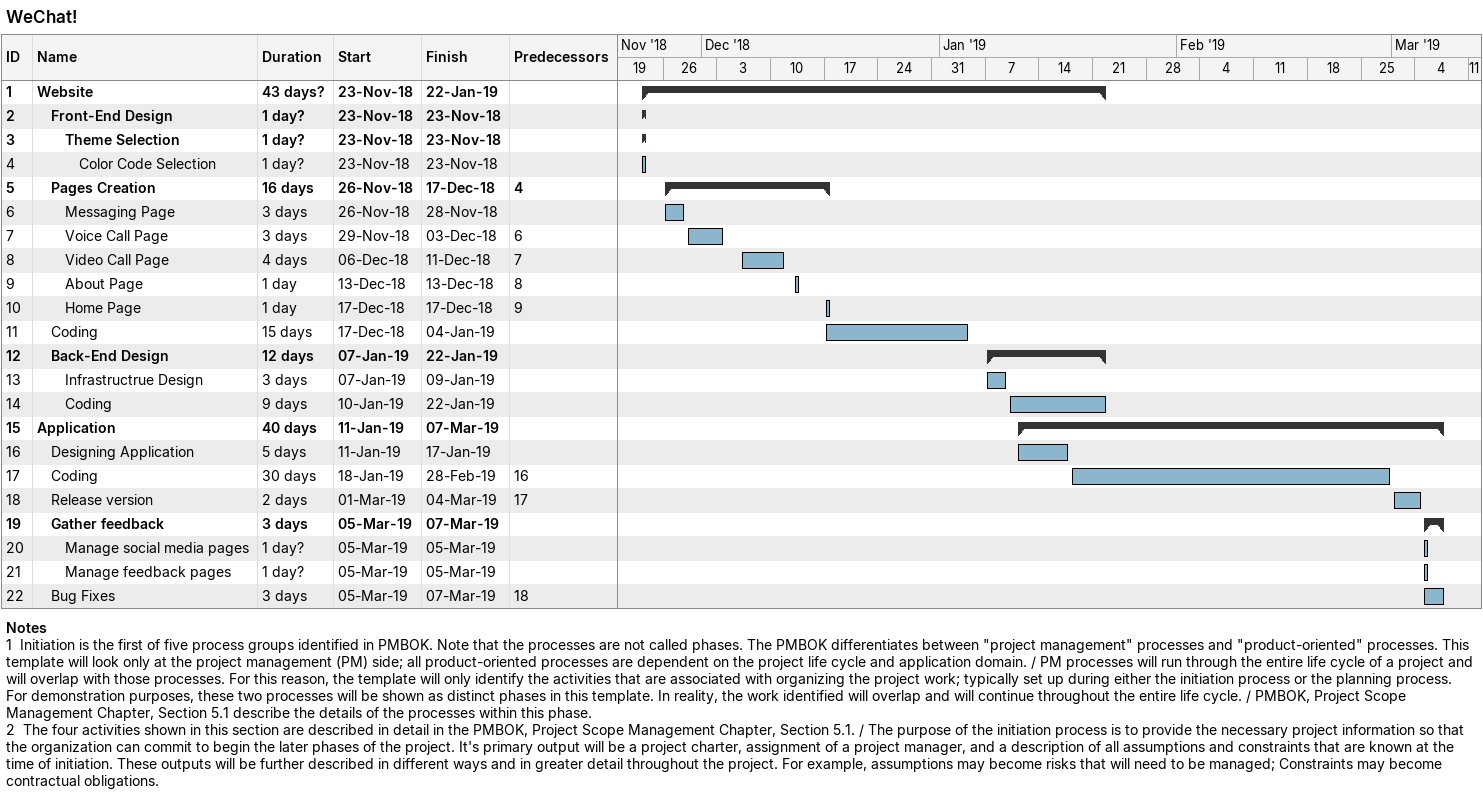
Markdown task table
WeChat!

| ID | Level | Task | Duration | Start | Finish | Predecessors |
|---|---|---|---|---|---|---|
| 1 | 1 | **Website** | 43d? | 2018-11-23 | 2019-01-22 |  |
| 2 | 2 | **Front-End Design** | 1d? | 2018-11-23 | 2018-11-23 |  |
| 3 | 3 | **Theme Selection** | 1d? | 2018-11-23 | 2018-11-23 |  |
| 4 | 4 | Color Code Selection | 1d? | 2018-11-23 | 2018-11-23 |  |
| 5 | 2 | **Pages Creation** | 16d | 2018-11-26 | 2018-12-17 | 4 |
| 6 | 3 | Messaging Page | 3d | 2018-11-26 | 2018-11-28 |  |
| 7 | 3 | Voice Call Page | 3d | 2018-11-29 | 2018-12-03 | 6 |
| 8 | 3 | Video Call Page | 4d | 2018-12-06 | 2018-12-11 | 7 |
| 9 | 3 | About Page | 1d | 2018-12-13 | 2018-12-13 | 8 |
| 10 | 3 | Home Page | 1d | 2018-12-17 | 2018-12-17 | 9 |
| 11 | 2 | Coding | 15d | 2018-12-17 | 2019-01-04 |  |
| 12 | 2 | **Back-End Design** | 12d | 2019-01-07 | 2019-01-22 |  |
| 13 | 3 | Infrastructrue Design | 3d | 2019-01-07 | 2019-01-09 |  |
| 14 | 3 | Coding | 9d | 2019-01-10 | 2019-01-22 |  |
| 15 | 1 | **Application** | 40d | 2019-01-11 | 2019-03-07 |  |
| 16 | 2 | Designing Application | 5d | 2019-01-11 | 2019-01-17 |  |
| 17 | 2 | Coding | 30d | 2019-01-18 | 2019-02-28 | 16 |
| 18 | 2 | Release version | 2d | 2019-03-01 | 2019-03-04 | 17 |
| 19 | 2 | **Gather feedback** | 3d | 2019-03-05 | 2019-03-07 |  |
| 20 | 3 | Manage social media pages | 1d? | 2019-03-05 | 2019-03-05 |  |
| 21 | 3 | Manage feedback pages | 1d? | 2019-03-05 | 2019-03-05 |  |
| 22 | 2 | Bug Fixes | 3d | 2019-03-05 | 2019-03-07 | 18 |

Notes
- 1: Initiation is the first of five process groups identified in PMBOK. Note that the processes are not called phases. The PMBOK differentiates between "project management" processes and "product-oriented" processes. This template will look only at the project management (PM) side; all product-oriented processes are dependent on the project life cycle and application domain. / PM processes will run through the entire life cycle of a project and will overlap with those processes. For this reason, the template will only identify the activities that are associated with organizing the project work; typically set up during either the initiation process or the planning process. For demonstration purposes, these two processes will be shown as distinct phases in this template. In reality, the work identified will overlap and will continue throughout the entire life cycle. / PMBOK, Project Scope Management Chapter, Section 5.1 describe the details of the processes within this phase.
- 2: The four activities shown in this section are described in detail in the PMBOK, Project Scope Management Chapter, Section 5.1. / The purpose of the initiation process is to provide the necessary project information so that the organization can commit to begin the later phases of the project. It's primary output will be a project charter, assignment of a project manager, and a description of all assumptions and constraints that are known at the time of initiation. These outputs will be further described in different ways and in greater detail throughout the project. For example, assumptions may become risks that will need to be managed; Constraints may become contractual obligations.
